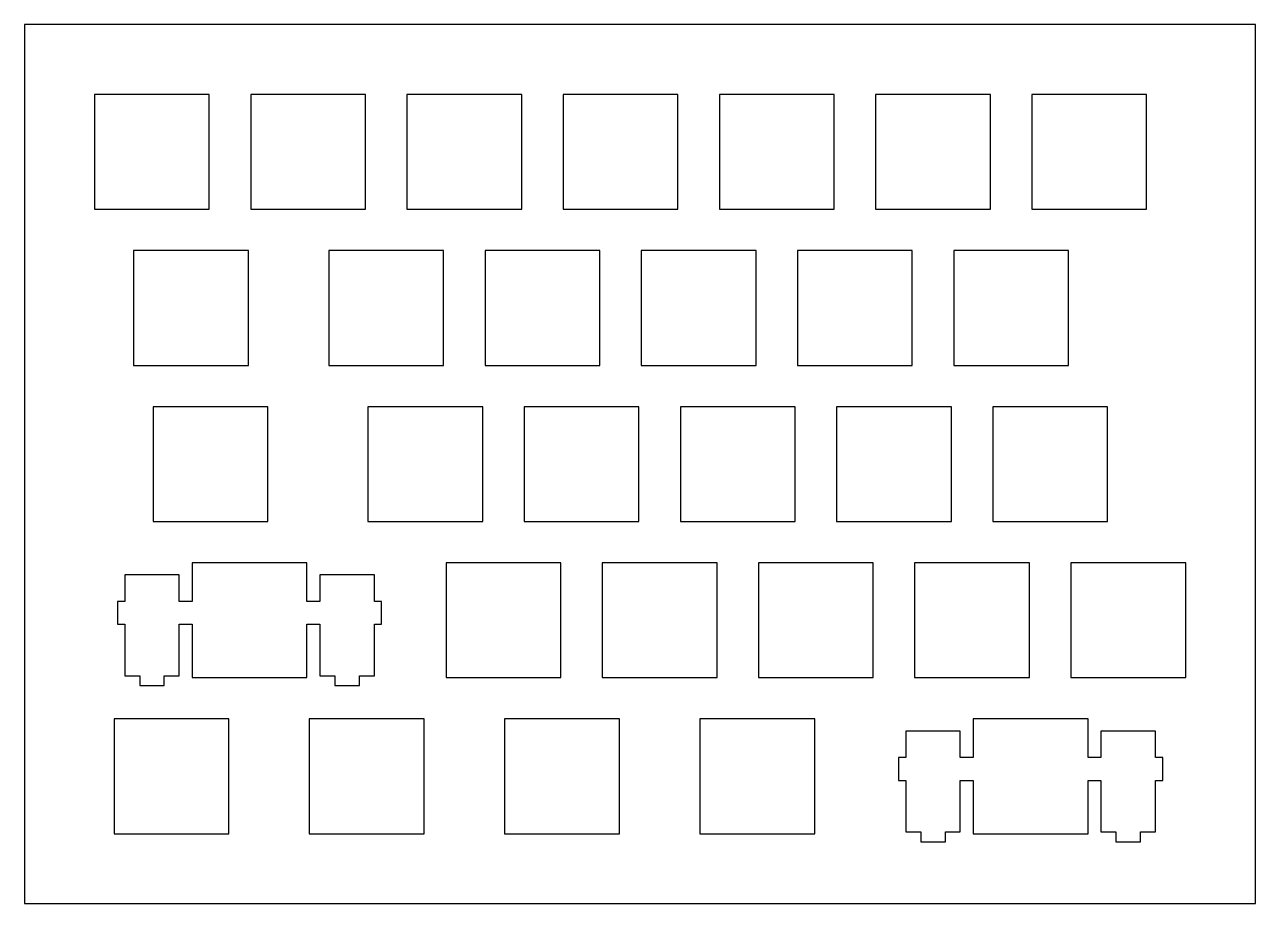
# Model space of a CAD drawing. Header units: millimetres. Extents: x 0 to 150, y 0 to 107.
import ezdxf

# ---------------------------------------------------------------- set-up
doc = ezdxf.new("R2010")
doc.units = ezdxf.units.MM
doc.layers.add('Layer1', color=7, linetype='CONTINUOUS')

msp = doc.modelspace()

# ---------------------------------------------------------------- linework, layer by layer
at = {"layer": 'Layer1'}
for points in [[(0, 0), (150.088, 0), (150.088, 107.225), (0, 107.225), (0, 0)], [(22.525, 98.7), (8.525, 98.7), (8.525, 84.7), (22.525, 84.7), (22.525, 98.7)], [(41.575, 98.7), (27.575, 98.7), (27.575, 84.7), (41.575, 84.7), (41.575, 98.7)], [(60.625, 98.7), (46.625, 98.7), (46.625, 84.7), (60.625, 84.7), (60.625, 98.7)], [(79.675, 98.7), (65.675, 98.7), (65.675, 84.7), (79.675, 84.7), (79.675, 98.7)], [(98.725, 98.7), (84.725, 98.7), (84.725, 84.7), (98.725, 84.7), (98.725, 98.7)], [(117.775, 98.7), (103.775, 98.7), (103.775, 84.7), (117.775, 84.7), (117.775, 98.7)], [(136.825, 98.7), (122.825, 98.7), (122.825, 84.7), (136.825, 84.7), (136.825, 98.7)], [(27.288, 79.65), (13.288, 79.65), (13.288, 65.65), (27.288, 65.65), (27.288, 79.65)], [(51.1, 79.65), (37.1, 79.65), (37.1, 65.65), (51.1, 65.65), (51.1, 79.65)], [(70.15, 79.65), (56.15, 79.65), (56.15, 65.65), (70.15, 65.65), (70.15, 79.65)], [(89.2, 79.65), (75.2, 79.65), (75.2, 65.65), (89.2, 65.65), (89.2, 79.65)], [(108.25, 79.65), (94.25, 79.65), (94.25, 65.65), (108.25, 65.65), (108.25, 79.65)], [(127.3, 79.65), (113.3, 79.65), (113.3, 65.65), (127.3, 65.65), (127.3, 79.65)], [(29.669, 60.6), (15.669, 60.6), (15.669, 46.6), (29.669, 46.6), (29.669, 60.6)], [(55.863, 60.6), (41.863, 60.6), (41.863, 46.6), (55.863, 46.6), (55.863, 60.6)], [(74.913, 60.6), (60.913, 60.6), (60.913, 46.6), (74.913, 46.6), (74.913, 60.6)], [(93.963, 60.6), (79.963, 60.6), (79.963, 46.6), (93.963, 46.6), (93.963, 60.6)], [(113.013, 60.6), (99.013, 60.6), (99.013, 46.6), (113.013, 46.6), (113.013, 60.6)], [(132.063, 60.6), (118.063, 60.6), (118.063, 46.6), (132.063, 46.6), (132.063, 60.6)], [(17.031, 27.78), (18.856, 27.78), (18.856, 34.05), (20.431, 34.05), (20.431, 27.55), (34.431, 27.55), (34.431, 34.05), (36.006, 34.05), (36.006, 27.78), (37.831, 27.78), (37.831, 26.58), (40.831, 26.58), (40.831, 27.78), (42.656, 27.78), (42.656, 34.05), (43.531, 34.05), (43.531, 36.85), (42.656, 36.85), (42.656, 40.08), (36.006, 40.08), (36.006, 36.85), (34.431, 36.85), (34.431, 41.55), (20.431, 41.55), (20.431, 36.85), (18.856, 36.85), (18.856, 40.08), (12.206, 40.08), (12.206, 36.85), (11.331, 36.85), (11.331, 34.05), (12.206, 34.05), (12.206, 27.78), (14.031, 27.78), (14.031, 26.58), (17.031, 26.58), (17.031, 27.78)], [(65.388, 41.55), (51.388, 41.55), (51.388, 27.55), (65.388, 27.55), (65.388, 41.55)], [(84.438, 41.55), (70.438, 41.55), (70.438, 27.55), (84.438, 27.55), (84.438, 41.55)], [(103.488, 41.55), (89.488, 41.55), (89.488, 27.55), (103.488, 27.55), (103.488, 41.55)], [(122.538, 41.55), (108.538, 41.55), (108.538, 27.55), (122.538, 27.55), (122.538, 41.55)], [(141.588, 41.55), (127.588, 41.55), (127.588, 27.55), (141.588, 27.55), (141.588, 41.55)], [(24.906, 22.5), (10.906, 22.5), (10.906, 8.5), (24.906, 8.5), (24.906, 22.5)], [(48.719, 22.5), (34.719, 22.5), (34.719, 8.5), (48.719, 8.5), (48.719, 22.5)], [(72.531, 22.5), (58.531, 22.5), (58.531, 8.5), (72.531, 8.5), (72.531, 22.5)], [(96.344, 22.5), (82.344, 22.5), (82.344, 8.5), (96.344, 8.5), (96.344, 22.5)], [(112.281, 8.73), (114.106, 8.73), (114.106, 15), (115.681, 15), (115.681, 8.5), (129.681, 8.5), (129.681, 15), (131.256, 15), (131.256, 8.73), (133.081, 8.73), (133.081, 7.53), (136.081, 7.53), (136.081, 8.73), (137.906, 8.73), (137.906, 15), (138.781, 15), (138.781, 17.8), (137.906, 17.8), (137.906, 21.03), (131.256, 21.03), (131.256, 17.8), (129.681, 17.8), (129.681, 22.5), (115.681, 22.5), (115.681, 17.8), (114.106, 17.8), (114.106, 21.03), (107.456, 21.03), (107.456, 17.8), (106.581, 17.8), (106.581, 15), (107.456, 15), (107.456, 8.73), (109.281, 8.73), (109.281, 7.53), (112.281, 7.53), (112.281, 8.73)]]:
    msp.add_lwpolyline(points, close=True, dxfattribs=at)

doc.saveas('drawing.dxf')
